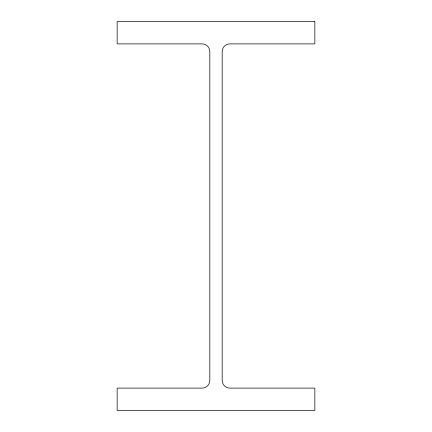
<?xml version="1.0" encoding="UTF-8"?>
<svg xmlns="http://www.w3.org/2000/svg" width="432" height="432" viewBox="0 0 432 432"><rect width="100%" height="100%" fill="white"/><g stroke="black" fill="none" stroke-linecap="round" stroke-linejoin="round"><path stroke-width="0.65" d="M314.842 21.6L117.158 21.6L117.158 43.886L202.187 43.886A7.63 7.63 0 0 1 209.817 51.521L209.817 380.479A7.63 7.63 0 0 1 202.187 388.114L117.158 388.114L117.158 410.4L314.842 410.4L314.842 388.114L229.813 388.114A7.63 7.63 0 0 1 222.183 380.479L222.183 51.521A7.63 7.63 0 0 1 229.813 43.886L314.842 43.886L314.842 21.6"/></g></svg>
